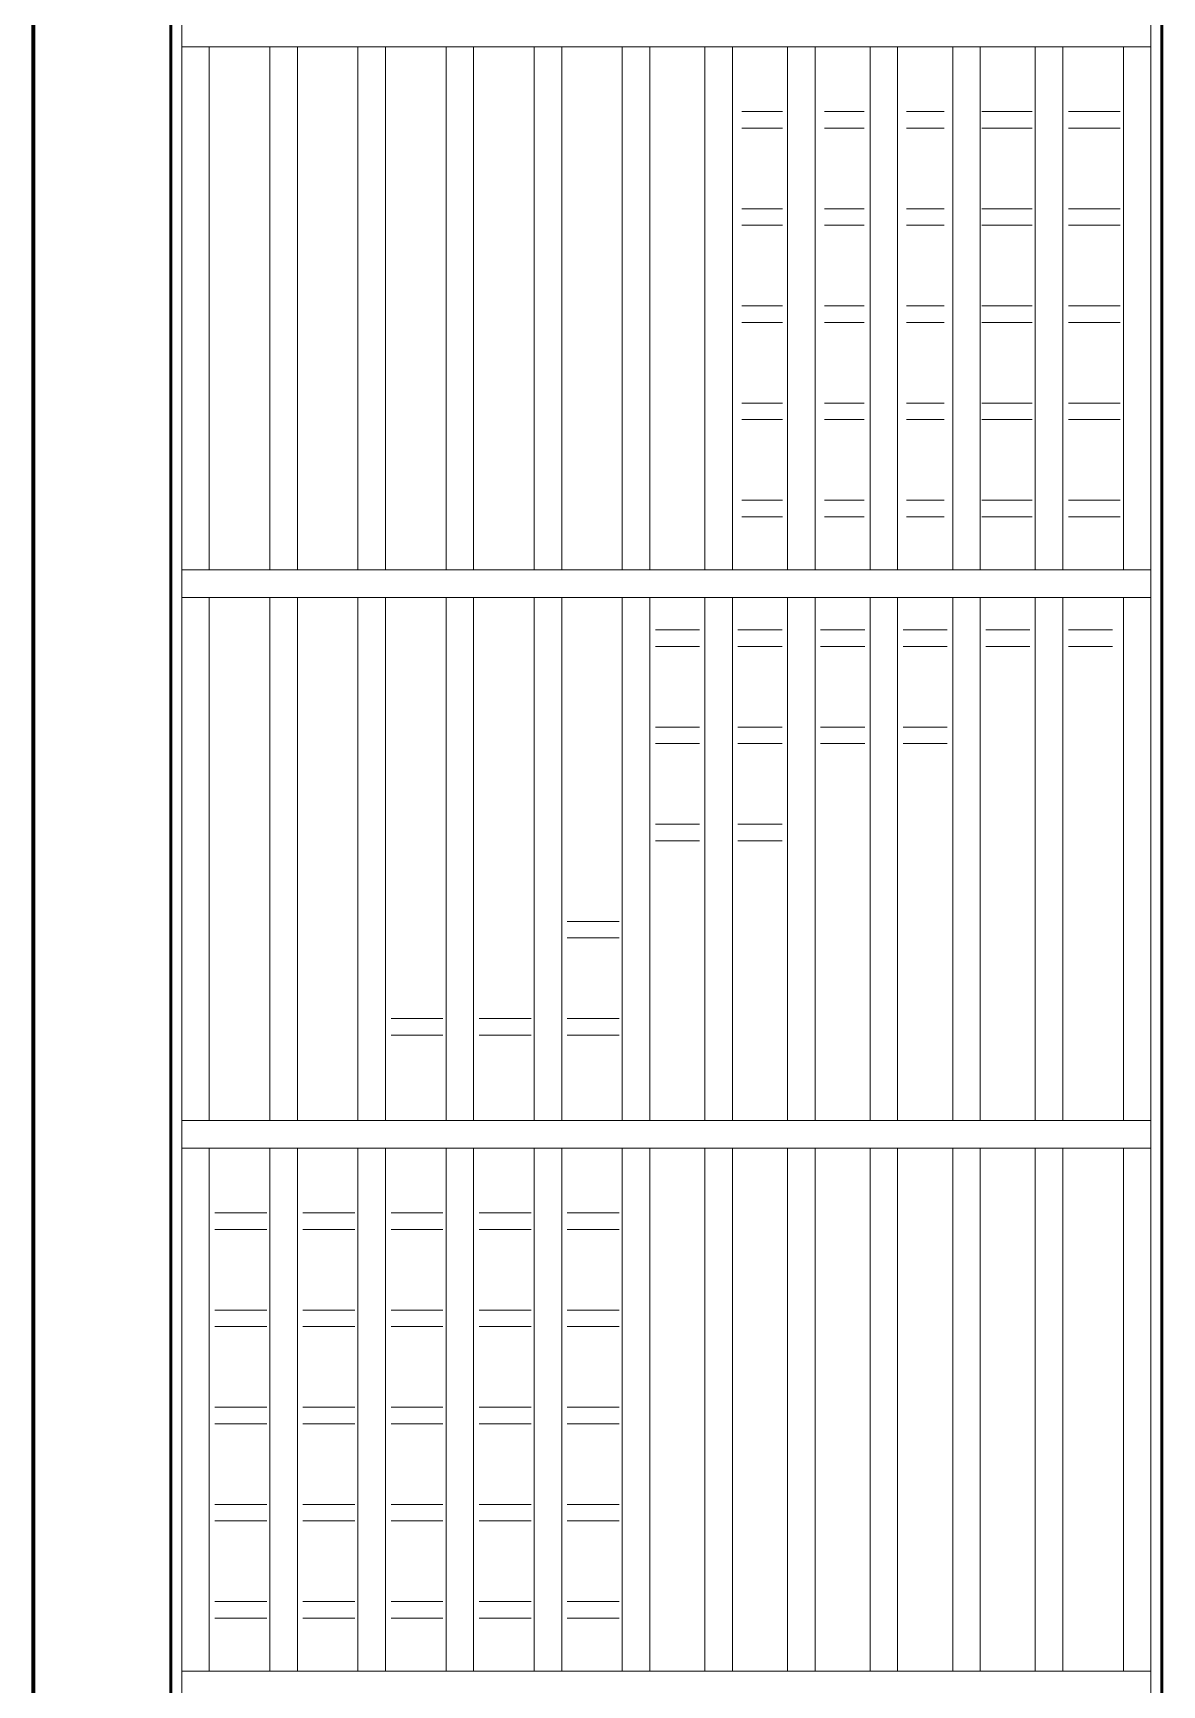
# Model space of a CAD drawing. Header units: millimetres. Extents: x 2016.56 to 2021.8, y 13721.83 to 13722.48.
# Drawn here: x 2020.0833 to 2020.1243, y 13722.1034 to 13722.1634 of the extents above; entities that cross this region are included whole.
import ezdxf

# ---------------------------------------------------------------- set-up
doc = ezdxf.new("R2010")
doc.units = ezdxf.units.MM
doc.layers.get('0').update_dxf_attribs({"lineweight": 20})
for name, color, linetype, lineweight in [('0.5', 200, 'Continuous', 50), ('0.8', 6, 'Continuous', 80), ('PENCERE', 3, 'Continuous', 13)]:
    doc.layers.add(name, color=color, linetype=linetype, lineweight=lineweight)

msp = doc.modelspace()

# ---------------------------------------------------------------- linework, layer by layer
for p, q in [((2020.088715, 13722.222938), (2020.088715, 13722.162938)), ((2020.123915, 13722.162938), (2020.123915, 13722.222938)), ((2020.088715, 13722.162938), (2020.123915, 13722.162938)), ((2020.088715, 13722.162938), (2020.123915, 13722.162938)), ((2020.088715, 13722.162938), (2020.088715, 13722.102938)), ((2020.088715, 13722.162938), (2020.088715, 13722.122938)), ((2020.089715, 13722.162938), (2020.089715, 13722.143938)), ((2020.091915, 13722.162938), (2020.091915, 13722.143938)), ((2020.092915, 13722.162938), (2020.092915, 13722.143938)), ((2020.095115, 13722.162938), (2020.095115, 13722.143938)), ((2020.096115, 13722.162938), (2020.096115, 13722.143938)), ((2020.098315, 13722.162938), (2020.098315, 13722.143938)), ((2020.099315, 13722.162938), (2020.099315, 13722.143938)), ((2020.101515, 13722.162938), (2020.101515, 13722.143938)), ((2020.102515, 13722.162938), (2020.102515, 13722.143938)), ((2020.104715, 13722.162938), (2020.104715, 13722.143938)), ((2020.105715, 13722.162938), (2020.105715, 13722.143938)), ((2020.107715, 13722.162938), (2020.107715, 13722.143938)), ((2020.108715, 13722.162938), (2020.108715, 13722.143938)), ((2020.110715, 13722.162938), (2020.110715, 13722.143938)), ((2020.111715, 13722.162938), (2020.111715, 13722.143938)), ((2020.113715, 13722.162938), (2020.113715, 13722.143938)), ((2020.114715, 13722.162938), (2020.114715, 13722.143938)), ((2020.116715, 13722.162938), (2020.116715, 13722.143938)), ((2020.117715, 13722.162938), (2020.117715, 13722.143938)), ((2020.119715, 13722.162938), (2020.119715, 13722.143938)), ((2020.120715, 13722.162938), (2020.120715, 13722.143938)), ((2020.122915, 13722.162938), (2020.122915, 13722.143938)), ((2020.123915, 13722.162938), (2020.123915, 13722.122938)), ((2020.123915, 13722.102938), (2020.123915, 13722.162938)), ((2020.088715, 13722.143938), (2020.123915, 13722.143938)), ((2020.088715, 13722.142938), (2020.123915, 13722.142938)), ((2020.089715, 13722.142938), (2020.089715, 13722.123938)), ((2020.091915, 13722.142938), (2020.091915, 13722.123938)), ((2020.092915, 13722.142938), (2020.092915, 13722.123938)), ((2020.095115, 13722.142938), (2020.095115, 13722.123938)), ((2020.096115, 13722.142938), (2020.096115, 13722.123938)), ((2020.098315, 13722.142938), (2020.098315, 13722.123938)), ((2020.099315, 13722.142938), (2020.099315, 13722.123938)), ((2020.101515, 13722.142938), (2020.101515, 13722.123938)), ((2020.102515, 13722.142938), (2020.102515, 13722.123938)), ((2020.104715, 13722.142938), (2020.104715, 13722.123938)), ((2020.105715, 13722.142938), (2020.105715, 13722.123938)), ((2020.107715, 13722.142938), (2020.107715, 13722.123938)), ((2020.108715, 13722.142938), (2020.108715, 13722.123938)), ((2020.110715, 13722.142938), (2020.110715, 13722.123938)), ((2020.111715, 13722.142938), (2020.111715, 13722.123938)), ((2020.113715, 13722.142938), (2020.113715, 13722.123938)), ((2020.114715, 13722.142938), (2020.114715, 13722.123938)), ((2020.116715, 13722.142938), (2020.116715, 13722.123938)), ((2020.117715, 13722.142938), (2020.117715, 13722.123938)), ((2020.119715, 13722.142938), (2020.119715, 13722.123938)), ((2020.120715, 13722.142938), (2020.120715, 13722.123938)), ((2020.122915, 13722.142938), (2020.122915, 13722.123938)), ((2020.088715, 13722.123938), (2020.123915, 13722.123938)), ((2020.088715, 13722.122938), (2020.123915, 13722.122938)), ((2020.089715, 13722.122938), (2020.089715, 13722.103938)), ((2020.091915, 13722.122938), (2020.091915, 13722.103938)), ((2020.092915, 13722.122938), (2020.092915, 13722.103938)), ((2020.095115, 13722.122938), (2020.095115, 13722.103938)), ((2020.096115, 13722.122938), (2020.096115, 13722.103938)), ((2020.098315, 13722.122938), (2020.098315, 13722.103938)), ((2020.099315, 13722.122938), (2020.099315, 13722.103938)), ((2020.101515, 13722.122938), (2020.101515, 13722.103938)), ((2020.102515, 13722.122938), (2020.102515, 13722.103938)), ((2020.104715, 13722.122938), (2020.104715, 13722.103938)), ((2020.105715, 13722.122938), (2020.105715, 13722.103938)), ((2020.107715, 13722.122938), (2020.107715, 13722.103938)), ((2020.108715, 13722.122938), (2020.108715, 13722.103938)), ((2020.110715, 13722.122938), (2020.110715, 13722.103938)), ((2020.111715, 13722.122938), (2020.111715, 13722.103938)), ((2020.113715, 13722.122938), (2020.113715, 13722.103938)), ((2020.114715, 13722.122938), (2020.114715, 13722.103938)), ((2020.116715, 13722.122938), (2020.116715, 13722.103938)), ((2020.117715, 13722.122938), (2020.117715, 13722.103938)), ((2020.119715, 13722.122938), (2020.119715, 13722.103938)), ((2020.120715, 13722.122938), (2020.120715, 13722.103938)), ((2020.122915, 13722.122938), (2020.122915, 13722.103938)), ((2020.088715, 13722.103938), (2020.123915, 13722.103938)), ((2020.088715, 13722.103938), (2020.123915, 13722.103938))]:
    msp.add_line(p, q)
at = {"layer": '0.5'}
for p, q in [((2020.088315, 13722.397738), (2020.088315, 13722.053145)), ((2020.124315, 13722.397738), (2020.124315, 13722.053145))]:
    msp.add_line(p, q, dxfattribs=at)
at = {"layer": '0.8'}
msp.add_line((2020.083315, 13722.397738), (2020.083315, 13721.978538), dxfattribs=at)
at = {"layer": 'PENCERE'}
for p, q in [((2020.110537, 13722.160583), (2020.109051, 13722.160583)), ((2020.1135, 13722.160583), (2020.112058, 13722.160583)), ((2020.116402, 13722.160583), (2020.115031, 13722.160583)), ((2020.119602, 13722.160583), (2020.117775, 13722.160583)), ((2020.122802, 13722.160583), (2020.120915, 13722.160583)), ((2020.110537, 13722.159983), (2020.109051, 13722.159983)), ((2020.1135, 13722.159983), (2020.112058, 13722.159983)), ((2020.116402, 13722.159983), (2020.115031, 13722.159983)), ((2020.119602, 13722.159983), (2020.117775, 13722.159983)), ((2020.122802, 13722.159983), (2020.120915, 13722.159983)), ((2020.110537, 13722.157054), (2020.109051, 13722.157054)), ((2020.1135, 13722.157054), (2020.112058, 13722.157054)), ((2020.116402, 13722.157054), (2020.115031, 13722.157054)), ((2020.119602, 13722.157054), (2020.117775, 13722.157054)), ((2020.122802, 13722.157054), (2020.120915, 13722.157054)), ((2020.110537, 13722.156454), (2020.109051, 13722.156454)), ((2020.1135, 13722.156454), (2020.112058, 13722.156454)), ((2020.116402, 13722.156454), (2020.115031, 13722.156454)), ((2020.119602, 13722.156454), (2020.117775, 13722.156454)), ((2020.122802, 13722.156454), (2020.120915, 13722.156454)), ((2020.110537, 13722.153524), (2020.109051, 13722.153524)), ((2020.1135, 13722.153524), (2020.112058, 13722.153524)), ((2020.116402, 13722.153524), (2020.115031, 13722.153524)), ((2020.119602, 13722.153524), (2020.117775, 13722.153524)), ((2020.122802, 13722.153524), (2020.120915, 13722.153524)), ((2020.110537, 13722.152924), (2020.109051, 13722.152924)), ((2020.1135, 13722.152924), (2020.112058, 13722.152924)), ((2020.116402, 13722.152924), (2020.115031, 13722.152924)), ((2020.119602, 13722.152924), (2020.117775, 13722.152924)), ((2020.122802, 13722.152924), (2020.120915, 13722.152924)), ((2020.110537, 13722.149995), (2020.109051, 13722.149995)), ((2020.1135, 13722.149995), (2020.112058, 13722.149995)), ((2020.116402, 13722.149995), (2020.115031, 13722.149995)), ((2020.119602, 13722.149995), (2020.117775, 13722.149995)), ((2020.122802, 13722.149995), (2020.120915, 13722.149995)), ((2020.110537, 13722.149395), (2020.109051, 13722.149395)), ((2020.1135, 13722.149395), (2020.112058, 13722.149395)), ((2020.116402, 13722.149395), (2020.115031, 13722.149395)), ((2020.119602, 13722.149395), (2020.117775, 13722.149395)), ((2020.122802, 13722.149395), (2020.120915, 13722.149395)), ((2020.110537, 13722.146466), (2020.109051, 13722.146466)), ((2020.1135, 13722.146466), (2020.112058, 13722.146466)), ((2020.116402, 13722.146466), (2020.115031, 13722.146466)), ((2020.119602, 13722.146466), (2020.117775, 13722.146466)), ((2020.122802, 13722.146466), (2020.120915, 13722.146466)), ((2020.110537, 13722.145866), (2020.109051, 13722.145866)), ((2020.1135, 13722.145866), (2020.112058, 13722.145866)), ((2020.116402, 13722.145866), (2020.115031, 13722.145866)), ((2020.119602, 13722.145866), (2020.117775, 13722.145866)), ((2020.122802, 13722.145866), (2020.120915, 13722.145866)), ((2020.107519, 13722.14176), (2020.105915, 13722.14176)), ((2020.110519, 13722.14176), (2020.108915, 13722.14176)), ((2020.113519, 13722.14176), (2020.111915, 13722.14176)), ((2020.116519, 13722.14176), (2020.114915, 13722.14176)), ((2020.119519, 13722.14176), (2020.117915, 13722.14176)), ((2020.122519, 13722.14176), (2020.120915, 13722.14176)), ((2020.107519, 13722.14116), (2020.105915, 13722.14116)), ((2020.110519, 13722.14116), (2020.108915, 13722.14116)), ((2020.113519, 13722.14116), (2020.111915, 13722.14116)), ((2020.116519, 13722.14116), (2020.114915, 13722.14116)), ((2020.119519, 13722.14116), (2020.117915, 13722.14116)), ((2020.122519, 13722.14116), (2020.120915, 13722.14116)), ((2020.107519, 13722.13823), (2020.105915, 13722.13823)), ((2020.110519, 13722.13823), (2020.108915, 13722.13823)), ((2020.113519, 13722.13823), (2020.111915, 13722.13823)), ((2020.116519, 13722.13823), (2020.114915, 13722.13823)), ((2020.107519, 13722.13763), (2020.105915, 13722.13763)), ((2020.110519, 13722.13763), (2020.108915, 13722.13763)), ((2020.113519, 13722.13763), (2020.111915, 13722.13763)), ((2020.116519, 13722.13763), (2020.114915, 13722.13763)), ((2020.107519, 13722.134701), (2020.105915, 13722.134701)), ((2020.110519, 13722.134701), (2020.108915, 13722.134701)), ((2020.107519, 13722.134101), (2020.105915, 13722.134101)), ((2020.110519, 13722.134101), (2020.108915, 13722.134101)), ((2020.104602, 13722.131171), (2020.102715, 13722.131171)), ((2020.104602, 13722.130571), (2020.102715, 13722.130571)), ((2020.098202, 13722.127642), (2020.096315, 13722.127642)), ((2020.101402, 13722.127642), (2020.099515, 13722.127642)), ((2020.104602, 13722.127642), (2020.102715, 13722.127642)), ((2020.098202, 13722.127042), (2020.096315, 13722.127042)), ((2020.101402, 13722.127042), (2020.099515, 13722.127042)), ((2020.104602, 13722.127042), (2020.102715, 13722.127042)), ((2020.091802, 13722.120583), (2020.089915, 13722.120583)), ((2020.095002, 13722.120583), (2020.093115, 13722.120583)), ((2020.098202, 13722.120583), (2020.096315, 13722.120583)), ((2020.101402, 13722.120583), (2020.099515, 13722.120583)), ((2020.104602, 13722.120583), (2020.102715, 13722.120583)), ((2020.091802, 13722.119983), (2020.089915, 13722.119983)), ((2020.095002, 13722.119983), (2020.093115, 13722.119983)), ((2020.098202, 13722.119983), (2020.096315, 13722.119983)), ((2020.101402, 13722.119983), (2020.099515, 13722.119983)), ((2020.104602, 13722.119983), (2020.102715, 13722.119983)), ((2020.091802, 13722.117054), (2020.089915, 13722.117054)), ((2020.095002, 13722.117054), (2020.093115, 13722.117054)), ((2020.098202, 13722.117054), (2020.096315, 13722.117054)), ((2020.101402, 13722.117054), (2020.099515, 13722.117054)), ((2020.104602, 13722.117054), (2020.102715, 13722.117054)), ((2020.091802, 13722.116454), (2020.089915, 13722.116454)), ((2020.095002, 13722.116454), (2020.093115, 13722.116454)), ((2020.098202, 13722.116454), (2020.096315, 13722.116454)), ((2020.101402, 13722.116454), (2020.099515, 13722.116454)), ((2020.104602, 13722.116454), (2020.102715, 13722.116454)), ((2020.091802, 13722.113524), (2020.089915, 13722.113524)), ((2020.095002, 13722.113524), (2020.093115, 13722.113524)), ((2020.098202, 13722.113524), (2020.096315, 13722.113524)), ((2020.101402, 13722.113524), (2020.099515, 13722.113524)), ((2020.104602, 13722.113524), (2020.102715, 13722.113524)), ((2020.091802, 13722.112924), (2020.089915, 13722.112924)), ((2020.095002, 13722.112924), (2020.093115, 13722.112924)), ((2020.098202, 13722.112924), (2020.096315, 13722.112924)), ((2020.101402, 13722.112924), (2020.099515, 13722.112924)), ((2020.104602, 13722.112924), (2020.102715, 13722.112924)), ((2020.091802, 13722.109995), (2020.089915, 13722.109995)), ((2020.095002, 13722.109995), (2020.093115, 13722.109995)), ((2020.098202, 13722.109995), (2020.096315, 13722.109995)), ((2020.101402, 13722.109995), (2020.099515, 13722.109995)), ((2020.104602, 13722.109995), (2020.102715, 13722.109995)), ((2020.091802, 13722.109395), (2020.089915, 13722.109395)), ((2020.095002, 13722.109395), (2020.093115, 13722.109395)), ((2020.098202, 13722.109395), (2020.096315, 13722.109395)), ((2020.101402, 13722.109395), (2020.099515, 13722.109395)), ((2020.104602, 13722.109395), (2020.102715, 13722.109395)), ((2020.091802, 13722.106466), (2020.089915, 13722.106466)), ((2020.095002, 13722.106466), (2020.093115, 13722.106466)), ((2020.098202, 13722.106466), (2020.096315, 13722.106466)), ((2020.101402, 13722.106466), (2020.099515, 13722.106466)), ((2020.104602, 13722.106466), (2020.102715, 13722.106466)), ((2020.091802, 13722.105866), (2020.089915, 13722.105866)), ((2020.095002, 13722.105866), (2020.093115, 13722.105866)), ((2020.098202, 13722.105866), (2020.096315, 13722.105866)), ((2020.101402, 13722.105866), (2020.099515, 13722.105866)), ((2020.104602, 13722.105866), (2020.102715, 13722.105866))]:
    msp.add_line(p, q, dxfattribs=at)

doc.saveas('drawing.dxf')
